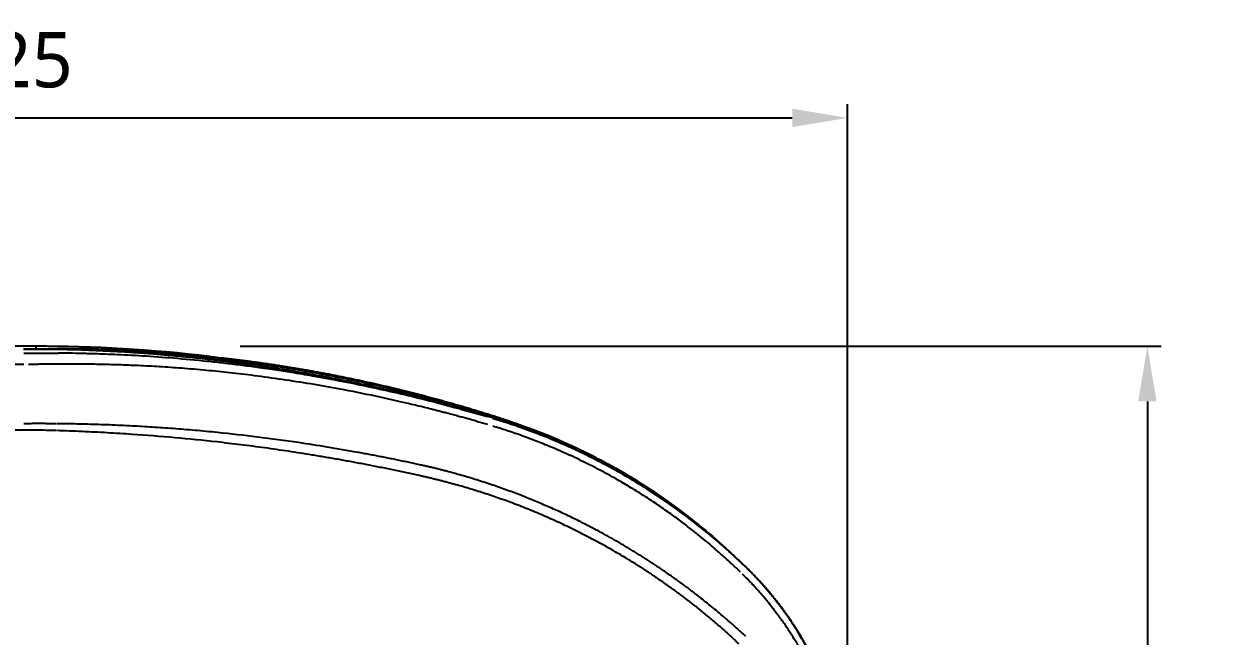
# Model space of a CAD drawing. Extents: x -4150 to 1921, y -105 to 2422.
# Drawn here: x -3620 to -3106, y 1716 to 1982 of the extents above; entities that cross this region are included whole.
import ezdxf

# ---------------------------------------------------------------- set-up
doc = ezdxf.new("R2010")
doc.units = 0
doc.header["$LTSCALE"] = 20
doc.header["$MEASUREMENT"] = 0
doc.layers.get('0').update_dxf_attribs({"linetype": 'CONTINUOUS'})
doc.layers.get('DEFPOINTS').update_dxf_attribs({"linetype": 'CONTINUOUS'})
doc.styles.get("Standard").update_dxf_attribs({"font": 'NanumGothic.ttf'})
doc.dimstyles.get("Standard").update_dxf_attribs({"dimtxt": 2.7, "dimasz": 2.5, "dimexe": 1.5, "dimexo": 1.5, "dimgap": 1.5, "dimtad": 1, "dimdec": 0, "dimlfac": 10, "dimzin": 0, "dimdsep": 46, "dimtxsty": 'Standard', "dimcen": 0, "dimclrt": 2, "dimadec": 0, "dimazin": 0, "dimtfac": 1, "dimtdec": 0, "dimtmove": 0, "dimatfit": 3, "dimfxl": 0, "dimtolj": 1, "dimtzin": 0, "dimarcsym": 0})

# ---------------------------------------------------------------- blocks, each defined once
blk = doc.blocks.new('*D58')
at = {"color": 3, "lineweight": -2}
for p, q in [((-3526.49, 1841.92), (-3127.5, 1841.92)), ((-3133.5, 1817.92), (-3133.5, 1666.9)), ((-3133.5, 1465.93), (-3133.5, 1616.95)), ((-3527.35, 1441.93), (-3127.5, 1441.93))]:
    blk.add_line(p, q, dxfattribs=at)
at = {"color": 3}
for points in [[(-3137.5, 1817.92), (-3129.5, 1817.92), (-3133.5, 1841.92)], [(-3137.5, 1465.93), (-3129.5, 1465.93), (-3133.5, 1441.93)]]:
    blk.add_solid(points, dxfattribs=at)
at = {"layer": 'DEFPOINTS', "color": 0}
for p in [(-3528.29, 1841.92), (-3133.5, 1841.92), (-3529.15, 1441.93)]:
    blk.add_point(p, dxfattribs=at)
at = {"color": 2, "insert": (-3133.5, 1641.93), "char_height": 24, "attachment_point": 5}
blk.add_mtext('\\A1;400', dxfattribs=at)
blk = doc.blocks.new('*D59')
at = {"color": 3, "lineweight": -2}
for p, q in [((-3988.31, 1823.73), (-3988.31, 1946.81)), ((-3263.35, 1643.73), (-3263.35, 1946.81)), ((-3964.31, 1940.81), (-3287.35, 1940.81))]:
    blk.add_line(p, q, dxfattribs=at)
at = {"color": 3}
for points in [[(-3964.31, 1944.81), (-3964.31, 1936.81), (-3988.31, 1940.81)], [(-3287.35, 1944.81), (-3287.35, 1936.81), (-3263.35, 1940.81)]]:
    blk.add_solid(points, dxfattribs=at)
at = {"layer": 'DEFPOINTS', "color": 0}
for p in [(-3263.35, 1940.81), (-3988.31, 1821.93), (-3263.35, 1641.93)]:
    blk.add_point(p, dxfattribs=at)
at = {"color": 2, "insert": (-3625.83, 1965.87), "char_height": 24, "attachment_point": 5}
blk.add_mtext('\\A1;725', dxfattribs=at)

msp = doc.modelspace()

# ---------------------------------------------------------------- linework, layer by layer
at = {"flags": 128}
msp.add_lwpolyline([(-3555.72, 1837.57), (-3555.82, 1838.06), (-3555.98, 1838.33)], dxfattribs=at)
for centre, radius, start, end in [((-3618.76, 1143.68), 696.82, 73.69378, 90.13068), ((-3612.53, 1249.97), 591.86, 82.94329, 90.24959), ((-3491.44, 1561.1), 260.37, 60.5432, 72.1292), ((-3490.86, 1558.06), 262.65, 45.5631, 57.4549)]:
    msp.add_arc(centre, radius, start, end)
for points, degree in [([(-3620.3, 1841.91), (-3632.76, 1841.82)], 1), ([(-3615.1, 1841.9), (-3616.84, 1841.9), (-3618.57, 1841.91), (-3620.3, 1841.91)], 3), ([(-3604.71, 1840.7), (-3618.73, 1840.55)], 1), ([(-3587.91, 1840.62), (-3578.26, 1840.36), (-3568.61, 1839.87), (-3558.98, 1839.15)], 3), ([(-3559.3, 1838.58), (-3559.2, 1838.77), (-3559.09, 1838.96), (-3558.98, 1839.15)], 3), ([(-3555.98, 1838.33), (-3557.09, 1838.42), (-3558.19, 1838.5), (-3559.3, 1838.58)], 3), ([(-3558.98, 1839.15), (-3550.77, 1838.55), (-3542.72, 1837.79), (-3534.54, 1836.86)], 3), ([(-3534.19, 1836.24), (-3534.31, 1836.44), (-3534.42, 1836.65), (-3534.54, 1836.86)], 3), ([(-3531.49, 1835.92), (-3532.39, 1836.03), (-3533.29, 1836.14), (-3534.19, 1836.24)], 3), ([(-3411.04, 1809.34), (-3411, 1809.49), (-3410.95, 1809.64), (-3410.9, 1809.78)], 3)]:
    msp.add_open_spline(points, degree=degree)
for points, knots in [([(-3417.06, 1810.76), (-3417.87, 1811), (-3419.48, 1811.49), (-3421.9, 1812.2), (-3424.32, 1812.91), (-3426.75, 1813.61), (-3429.18, 1814.3), (-3431.62, 1814.99), (-3434.06, 1815.66), (-3436.5, 1816.33), (-3438.95, 1816.99), (-3441.41, 1817.64), (-3443.87, 1818.28), (-3446.33, 1818.92), (-3448.8, 1819.54), (-3451.27, 1820.16), (-3453.75, 1820.77), (-3456.23, 1821.37), (-3458.72, 1821.96), (-3461.21, 1822.54), (-3463.71, 1823.11), (-3466.2, 1823.68), (-3468.71, 1824.24), (-3471.22, 1824.78), (-3473.73, 1825.32), (-3476.24, 1825.85), (-3478.76, 1826.37), (-3481.29, 1826.89), (-3483.82, 1827.39), (-3486.35, 1827.89), (-3488.88, 1828.37), (-3491.43, 1828.85), (-3493.97, 1829.32), (-3496.52, 1829.77), (-3499.07, 1830.22), (-3501.63, 1830.67), (-3504.19, 1831.1), (-3506.75, 1831.52), (-3509.32, 1831.93), (-3511.89, 1832.34), (-3514.46, 1832.73), (-3517.76, 1833.22), (-3521.77, 1833.8), (-3526.52, 1834.45), (-3531.29, 1835.07), (-3536.07, 1835.66), (-3540.88, 1836.22), (-3545.71, 1836.74), (-3550.55, 1837.24), (-3555.42, 1837.7), (-3560.3, 1838.13), (-3565.2, 1838.52), (-3570.13, 1838.88), (-3575.07, 1839.21), (-3580.03, 1839.5), (-3585, 1839.76), (-3590, 1839.99), (-3595.01, 1840.18), (-3600.03, 1840.33), (-3605.08, 1840.45), (-3610.14, 1840.53), (-3615.22, 1840.57), (-3618.61, 1840.57), (-3620.31, 1840.57)], [0, 0, 0, 0, 0.012214, 0.024438, 0.036674, 0.048921, 0.061178, 0.073447, 0.085727, 0.098018, 0.11032, 0.122633, 0.134958, 0.147293, 0.159639, 0.171997, 0.184365, 0.196745, 0.209136, 0.221537, 0.23395, 0.246374, 0.258809, 0.271255, 0.283712, 0.29618, 0.30866, 0.32115, 0.333651, 0.346164, 0.358687, 0.371222, 0.383768, 0.396324, 0.408892, 0.421471, 0.434061, 0.446662, 0.459274, 0.471898, 0.484532, 0.497177, 0.520339, 0.543579, 0.566897, 0.590293, 0.613768, 0.637321, 0.660952, 0.684661, 0.708449, 0.732314, 0.756258, 0.780281, 0.804381, 0.82856, 0.852816, 0.877152, 0.901565, 0.926056, 0.950626, 0.975274, 1, 1, 1, 1]), ([(-3615.1, 1841.9), (-3615.1, 1841.8), (-3615.1, 1841.65), (-3615.1, 1841.01), (-3615.1, 1840.65), (-3615.1, 1840.59)], [0, 0, 0, 0, 0.61135, 0.939045, 1, 1, 1, 1]), ([(-3595.97, 1840.75), (-3596.44, 1840.75), (-3597.39, 1840.75), (-3598.82, 1840.75), (-3600.27, 1840.75), (-3601.74, 1840.74), (-3603.22, 1840.73), (-3604.21, 1840.72), (-3604.71, 1840.71)], [0, 0, 0, 0, 0.160572, 0.32363, 0.489141, 0.657069, 0.827372, 1, 1, 1, 1]), ([(-3587.91, 1840.62), (-3588.05, 1840.63), (-3588.33, 1840.63), (-3588.74, 1840.64), (-3589.16, 1840.65), (-3589.57, 1840.66), (-3589.98, 1840.67), (-3590.4, 1840.68), (-3590.81, 1840.69), (-3591.22, 1840.7), (-3591.63, 1840.7), (-3592.17, 1840.71), (-3592.85, 1840.72), (-3593.64, 1840.73), (-3594.43, 1840.74), (-3595.21, 1840.74), (-3595.72, 1840.75), (-3595.97, 1840.75)], [0, 0, 0, 0, 0.050021, 0.099976, 0.149889, 0.199782, 0.24968, 0.299604, 0.34958, 0.399631, 0.44978, 0.500051, 0.599932, 0.699679, 0.799481, 0.899525, 1, 1, 1, 1]), ([(-3620.31, 1838.78), (-3619.9, 1838.78), (-3619.06, 1838.79), (-3617.8, 1838.81), (-3616.32, 1838.82), (-3614.64, 1838.83), (-3612.75, 1838.84), (-3610.87, 1838.85), (-3608.99, 1838.84), (-3607.12, 1838.84), (-3605.88, 1838.83), (-3605.26, 1838.83)], [0, 0, 0, 0, 0.081918, 0.16523, 0.249937, 0.374787, 0.500034, 0.62535, 0.750115, 0.876608, 1, 1, 1, 1]), ([(-3590.95, 1838.56), (-3591.71, 1838.59), (-3596.5, 1838.76), (-3601.25, 1838.8), (-3605.26, 1838.83)], [0, 0, 0, 0, 0.157267, 1, 1, 1, 1]), ([(-3432.06, 1814.79), (-3436.22, 1815.91), (-3444.44, 1818.12), (-3456.76, 1821.11), (-3469.19, 1823.91), (-3482, 1826.53), (-3493.77, 1828.7), (-3503.76, 1830.37), (-3511.75, 1831.6), (-3519.16, 1832.66), (-3526.48, 1833.63), (-3533.68, 1834.49), (-3543.33, 1835.55), (-3555.08, 1836.64), (-3568.56, 1837.6), (-3580.39, 1838.24), (-3587.7, 1838.46), (-3590.95, 1838.56)], [0, 0, 0, 0, 0.078602, 0.155485, 0.232041, 0.312584, 0.396351, 0.453365, 0.500349, 0.546621, 0.592838, 0.638083, 0.682351, 0.775007, 0.860214, 0.937805, 1, 1, 1, 1]), ([(-3559.3, 1838.58), (-3561.7, 1838.75), (-3566.37, 1839.07), (-3573.14, 1839.44), (-3579.6, 1839.73), (-3584.77, 1839.92), (-3587.83, 1839.99), (-3588.81, 1840.01)], [0, 0, 0, 0, 0.2442987, 0.4743288, 0.6886072, 0.9008125, 1, 1, 1, 1]), ([(-3559.04, 1837.82), (-3559.07, 1838), (-3559.14, 1838.44), (-3559.24, 1838.53), (-3559.3, 1838.58)], [0, 0, 0, 0, 0.389294, 1, 1, 1, 1]), ([(-3555.98, 1838.33), (-3555.25, 1838.27), (-3553.8, 1838.16), (-3551.62, 1837.97), (-3549.44, 1837.78), (-3547.26, 1837.59), (-3544.58, 1837.33), (-3541.43, 1837.02), (-3537.8, 1836.64), (-3535.39, 1836.37), (-3534.19, 1836.24)], [0, 0, 0, 0, 0.100028, 0.200041, 0.300041, 0.400027, 0.499999, 0.668131, 0.834798, 1, 1, 1, 1]), ([(-3534.54, 1836.86), (-3533.74, 1836.76), (-3532.15, 1836.58), (-3529.77, 1836.3), (-3527.38, 1836), (-3525, 1835.7), (-3522.62, 1835.39), (-3520.25, 1835.06), (-3517.87, 1834.73), (-3515.5, 1834.39), (-3513.12, 1834.04), (-3510.75, 1833.68), (-3508.38, 1833.32), (-3506.02, 1832.94), (-3503.65, 1832.55), (-3501.29, 1832.16), (-3498.92, 1831.75), (-3496.56, 1831.34), (-3494.21, 1830.92), (-3491.85, 1830.49), (-3489.5, 1830.05), (-3487.14, 1829.6), (-3484.79, 1829.14), (-3482.45, 1828.67), (-3480.1, 1828.2), (-3477.76, 1827.71), (-3475.41, 1827.22), (-3473.08, 1826.71), (-3470.74, 1826.2), (-3468.4, 1825.68), (-3466.07, 1825.15), (-3463.74, 1824.61), (-3461.42, 1824.06), (-3459.09, 1823.51), (-3456.77, 1822.94), (-3454.45, 1822.37), (-3452.13, 1821.78), (-3449.82, 1821.19), (-3447.51, 1820.59), (-3445.2, 1819.98), (-3442.89, 1819.36), (-3440.59, 1818.73), (-3438.28, 1818.1), (-3435.99, 1817.45), (-3433.69, 1816.8), (-3431.4, 1816.14), (-3429.11, 1815.47), (-3426.82, 1814.79), (-3424.54, 1814.1), (-3422.26, 1813.4), (-3419.98, 1812.69), (-3417.7, 1811.98), (-3415.43, 1811.26), (-3413.16, 1810.52), (-3411.65, 1810.03), (-3410.9, 1809.78)], [0, 0, 0, 0, 0.018938, 0.037874, 0.056807, 0.075737, 0.094665, 0.11359, 0.132512, 0.151431, 0.170348, 0.189262, 0.208174, 0.227082, 0.245988, 0.264891, 0.283792, 0.302689, 0.321584, 0.340477, 0.359366, 0.378253, 0.397137, 0.416019, 0.434898, 0.453774, 0.472647, 0.491518, 0.510386, 0.529251, 0.548113, 0.566973, 0.58583, 0.604685, 0.623536, 0.642385, 0.661231, 0.680075, 0.698916, 0.717754, 0.736589, 0.755422, 0.774252, 0.793079, 0.811904, 0.830726, 0.849545, 0.868361, 0.887175, 0.905986, 0.924794, 0.9436, 0.962402, 0.981203, 1, 1, 1, 1]), ([(-3533.96, 1835.21), (-3533.99, 1835.49), (-3534.04, 1836.05), (-3534.14, 1836.18), (-3534.19, 1836.24)], [0, 0, 0, 0, 0.496104, 1, 1, 1, 1]), ([(-3531.26, 1834.86), (-3531.28, 1835.15), (-3531.33, 1835.73), (-3531.43, 1835.86), (-3531.49, 1835.92)], [0, 0, 0, 0, 0.509078, 1, 1, 1, 1]), ([(-3531.49, 1835.92), (-3530.68, 1835.83), (-3529.04, 1835.63), (-3526.53, 1835.32), (-3523.91, 1834.98), (-3521.18, 1834.62), (-3518.35, 1834.23), (-3515.41, 1833.81), (-3512.37, 1833.36), (-3509.22, 1832.88), (-3504.55, 1832.14), (-3498.51, 1831.14), (-3491.24, 1829.83), (-3484.3, 1828.5), (-3478.21, 1827.27), (-3472.84, 1826.12), (-3468.09, 1825.07), (-3463.35, 1823.99), (-3458.61, 1822.86), (-3453.88, 1821.7), (-3449.16, 1820.5), (-3444.44, 1819.26), (-3439.72, 1817.98), (-3435.02, 1816.67), (-3430.32, 1815.32), (-3425.63, 1813.93), (-3420.94, 1812.5), (-3416.27, 1811.04), (-3413.16, 1810.03), (-3411.6, 1809.52)], [0, 0, 0, 0, 0.019724, 0.040331, 0.061823, 0.0842, 0.10746, 0.131604, 0.156633, 0.182546, 0.209343, 0.272043, 0.332105, 0.389532, 0.444321, 0.483843, 0.523391, 0.562965, 0.602565, 0.642191, 0.681843, 0.721521, 0.761225, 0.800955, 0.840712, 0.880495, 0.920304, 0.960139, 1, 1, 1, 1]), ([(-3620.31, 1833.9), (-3620.89, 1833.89), (-3626.03, 1833.87), (-3627.73, 1833.84), (-3629.4, 1833.81), (-3631.03, 1833.78), (-3632.64, 1833.75), (-3634.22, 1833.73), (-3635.77, 1833.7), (-3637.29, 1833.68), (-3638.79, 1833.65), (-3640.26, 1833.63), (-3641.69, 1833.61), (-3643.11, 1833.59), (-3644.49, 1833.57), (-3645.85, 1833.55), (-3647.18, 1833.53), (-3648.49, 1833.52), (-3650.43, 1833.49), (-3653.03, 1833.46), (-3656.29, 1833.43), (-3659.55, 1833.39), (-3662.81, 1833.36), (-3666.08, 1833.34), (-3669.35, 1833.31), (-3672.64, 1833.29), (-3674.83, 1833.28), (-3675.93, 1833.27)], [0, 0, 0, 0, 0.034257, 0.067836, 0.100753, 0.133019, 0.16465, 0.195657, 0.226052, 0.255845, 0.285046, 0.313665, 0.341711, 0.369191, 0.396114, 0.422486, 0.448313, 0.473602, 0.498358, 0.561362, 0.624176, 0.686853, 0.749446, 0.812006, 0.874584, 0.937232, 1, 1, 1, 1]), ([(-3602.96, 1834.06), (-3603.3, 1834.06), (-3604.04, 1834.06), (-3605.26, 1834.06), (-3606.89, 1834.06), (-3608.62, 1834.05), (-3610.75, 1834.03), (-3613, 1834.01), (-3615.62, 1833.98), (-3617.35, 1833.95), (-3618.21, 1833.93)], [0, 0, 0, 0, 0.066399, 0.146847, 0.241592, 0.389763, 0.488392, 0.661022, 0.832112, 1, 1, 1, 1]), ([(-3431.82, 1811.44), (-3432.6, 1811.65), (-3434.11, 1812.06), (-3436.3, 1812.64), (-3438.35, 1813.18), (-3440.26, 1813.68), (-3442.02, 1814.13), (-3445.2, 1814.94), (-3449.81, 1816.08), (-3457.2, 1817.83), (-3467.77, 1820.19), (-3480.58, 1822.79), (-3494.22, 1825.24), (-3506.69, 1827.22), (-3518.52, 1828.87), (-3529.53, 1830.2), (-3540.08, 1831.29), (-3550.25, 1832.18), (-3560.19, 1832.88), (-3567.94, 1833.31), (-3573.87, 1833.57), (-3578.12, 1833.73), (-3582.33, 1833.86), (-3586.52, 1833.96), (-3590.67, 1834.03), (-3594.8, 1834.07), (-3598.89, 1834.08), (-3601.61, 1834.07), (-3602.96, 1834.06)], [0, 0, 0, 0, 0.013634, 0.026426, 0.038376, 0.049486, 0.059755, 0.069185, 0.105087, 0.140395, 0.198191, 0.289343, 0.363736, 0.435793, 0.506654, 0.569919, 0.628064, 0.691355, 0.748116, 0.80272, 0.827873, 0.852887, 0.877761, 0.902493, 0.927084, 0.951533, 0.975839, 1, 1, 1, 1]), ([(-3419.4, 1811.19), (-3420.09, 1811.39), (-3421.48, 1811.8), (-3423.57, 1812.41), (-3425.67, 1813.01), (-3427.79, 1813.61), (-3429.92, 1814.2), (-3431.34, 1814.6), (-3432.06, 1814.79)], [0, 0, 0, 0, 0.164177, 0.32935, 0.495518, 0.662683, 0.830843, 1, 1, 1, 1]), ([(-3419.29, 1807.88), (-3420.02, 1808.09), (-3421.47, 1808.52), (-3423.63, 1809.14), (-3425.74, 1809.75), (-3427.8, 1810.33), (-3429.83, 1810.89), (-3431.16, 1811.26), (-3431.82, 1811.44)], [0, 0, 0, 0, 0.175703, 0.347644, 0.515946, 0.680717, 0.842044, 1, 1, 1, 1]), ([(-3307.77, 1746.39), (-3308.16, 1746.76), (-3308.94, 1747.51), (-3310.13, 1748.65), (-3311.37, 1749.81), (-3312.64, 1750.99), (-3313.95, 1752.19), (-3315.31, 1753.42), (-3316.7, 1754.66), (-3318.14, 1755.92), (-3319.62, 1757.2), (-3321.14, 1758.5), (-3322.71, 1759.81), (-3324.32, 1761.15), (-3325.97, 1762.49), (-3327.67, 1763.85), (-3329.41, 1765.22), (-3333.08, 1768.05), (-3338.72, 1772.23), (-3346.41, 1777.5), (-3354.4, 1782.59), (-3361.15, 1786.55), (-3366.59, 1789.55), (-3370.42, 1791.59), (-3374.19, 1793.51), (-3377.91, 1795.34), (-3381.57, 1797.06), (-3385.16, 1798.69), (-3388.69, 1800.23), (-3392.14, 1801.68), (-3395.53, 1803.04), (-3398.85, 1804.33), (-3402.08, 1805.53), (-3405.25, 1806.66), (-3408.33, 1807.72), (-3411.34, 1808.72), (-3414.26, 1809.65), (-3416.19, 1810.23), (-3417.14, 1810.52)], [0, 0, 0, 0, 0.01247, 0.025283, 0.038439, 0.051937, 0.065778, 0.079962, 0.094488, 0.109356, 0.124568, 0.140121, 0.156018, 0.172257, 0.188839, 0.205764, 0.223032, 0.240643, 0.313826, 0.387013, 0.458407, 0.535476, 0.570113, 0.604002, 0.637145, 0.669541, 0.701189, 0.732091, 0.762245, 0.791651, 0.820311, 0.848222, 0.875387, 0.901804, 0.927474, 0.952396, 0.976572, 1, 1, 1, 1]), ([(-3306.9, 1745.64), (-3307.28, 1746.01), (-3308.04, 1746.74), (-3309.18, 1747.84), (-3310.32, 1748.93), (-3311.48, 1750.01), (-3312.64, 1751.09), (-3313.82, 1752.17), (-3314.99, 1753.23), (-3316.18, 1754.29), (-3317.37, 1755.35), (-3318.57, 1756.4), (-3319.78, 1757.44), (-3321, 1758.48), (-3322.22, 1759.51), (-3323.45, 1760.54), (-3324.69, 1761.56), (-3325.94, 1762.57), (-3327.19, 1763.57), (-3328.45, 1764.57), (-3329.72, 1765.57), (-3330.99, 1766.55), (-3332.28, 1767.53), (-3333.57, 1768.51), (-3334.86, 1769.47), (-3336.17, 1770.43), (-3337.48, 1771.38), (-3338.8, 1772.33), (-3340.12, 1773.27), (-3341.45, 1774.2), (-3342.79, 1775.12), (-3344.14, 1776.04), (-3345.49, 1776.95), (-3346.85, 1777.85), (-3348.22, 1778.75), (-3349.59, 1779.64), (-3350.97, 1780.52), (-3352.36, 1781.39), (-3353.75, 1782.26), (-3355.15, 1783.11), (-3356.56, 1783.96), (-3358.35, 1785.03), (-3360.53, 1786.3), (-3363.11, 1787.77), (-3365.72, 1789.22), (-3368.35, 1790.65), (-3371.01, 1792.05), (-3373.7, 1793.42), (-3376.42, 1794.77), (-3379.16, 1796.1), (-3381.92, 1797.4), (-3384.72, 1798.67), (-3387.53, 1799.92), (-3390.38, 1801.14), (-3393.25, 1802.33), (-3396.14, 1803.49), (-3399.06, 1804.62), (-3402, 1805.72), (-3404.97, 1806.79), (-3407.96, 1807.84), (-3410.97, 1808.84), (-3414.01, 1809.82), (-3416.04, 1810.45), (-3417.06, 1810.76)], [0, 0, 0, 0, 0.0122213, 0.0244557, 0.0367033, 0.048964, 0.0612379, 0.0735249, 0.085825, 0.0981382, 0.1104647, 0.1228042, 0.1351569, 0.1475227, 0.1599017, 0.1722938, 0.1846991, 0.1971175, 0.209549, 0.2219937, 0.2344515, 0.2469225, 0.2594066, 0.2719039, 0.2844143, 0.2969379, 0.3094746, 0.3220245, 0.3345875, 0.3471636, 0.3597529, 0.3723554, 0.384971, 0.3975997, 0.4102416, 0.4228966, 0.4355648, 0.4482462, 0.4609407, 0.4736483, 0.4863691, 0.4991031, 0.5220053, 0.5450026, 0.5680948, 0.5912821, 0.6145643, 0.6379416, 0.6614139, 0.6849812, 0.7086435, 0.7324007, 0.756253, 0.7802003, 0.8042426, 0.8283798, 0.8526121, 0.8769393, 0.9013615, 0.9258787, 0.9504908, 0.9751979, 1, 1, 1, 1]), ([(-3411.05, 1809.34), (-3411.09, 1809.36), (-3411.18, 1809.39), (-3411.32, 1809.43), (-3411.46, 1809.48), (-3411.56, 1809.51), (-3411.6, 1809.52)], [0, 0, 0, 0, 0.2500884, 0.5002011, 0.7501386, 1, 1, 1, 1]), ([(-3411.58, 1808.91), (-3411.58, 1808.92), (-3411.54, 1809.15), (-3411.55, 1809.37), (-3411.59, 1809.48), (-3411.6, 1809.52)], [0, 0, 0, 0, 0.017284, 0.548354, 1, 1, 1, 1]), ([(-3410.9, 1809.78), (-3405.84, 1808.02), (-3395.75, 1804.5), (-3381.1, 1798.07), (-3366.92, 1790.87), (-3353.27, 1782.83), (-3340.19, 1774.04), (-3327.79, 1764.48), (-3319.04, 1757.16), (-3314.64, 1752.84), (-3313.95, 1752.16)], [0, 0, 0, 0, 0.141305, 0.281911, 0.421816, 0.561022, 0.699529, 0.837335, 0.974443, 1, 1, 1, 1]), ([(-3620.2, 1805.51), (-3620.82, 1805.51), (-3626.24, 1805.52), (-3628.64, 1805.53), (-3631.56, 1805.55), (-3634.51, 1805.56), (-3637.17, 1805.57), (-3640.01, 1805.58), (-3643.03, 1805.59), (-3647.78, 1805.61), (-3652.19, 1805.62), (-3657.03, 1805.62), (-3660.58, 1805.62), (-3664.43, 1805.63), (-3668.23, 1805.63), (-3671.96, 1805.63), (-3674.4, 1805.63), (-3675.46, 1805.63)], [0, 0, 0, 0, 0.0371371, 0.0845204, 0.1421498, 0.2100253, 0.2588964, 0.2985538, 0.377454, 0.4361653, 0.5771378, 0.6356695, 0.7181139, 0.783845, 0.85908, 0.9386751, 1, 1, 1, 1]), ([(-3606.38, 1808.24), (-3606.91, 1808.25), (-3608.01, 1808.26), (-3609.7, 1808.28), (-3611.49, 1808.29), (-3613.6, 1808.3), (-3615.89, 1808.29), (-3618.22, 1808.28), (-3619.65, 1808.27), (-3620.31, 1808.27)], [0, 0, 0, 0, 0.115256, 0.237136, 0.365639, 0.500714, 0.692783, 0.85922, 1, 1, 1, 1]), ([(-3606.29, 1805.27), (-3606.87, 1805.28), (-3608.02, 1805.32), (-3610.33, 1805.38), (-3613.22, 1805.44), (-3616.03, 1805.48), (-3618.36, 1805.5), (-3619.52, 1805.51), (-3620.2, 1805.51)], [0, 0, 0, 0, 0.1251634, 0.2502148, 0.500072, 0.7498912, 0.8554943, 1, 1, 1, 1]), ([(-3448.22, 1790.37), (-3449.05, 1790.55), (-3450.7, 1790.91), (-3453.19, 1791.44), (-3455.68, 1791.96), (-3458.17, 1792.47), (-3460.65, 1792.98), (-3463.14, 1793.48), (-3465.63, 1793.97), (-3468.12, 1794.45), (-3470.61, 1794.92), (-3473.1, 1795.39), (-3479.16, 1796.5), (-3488.52, 1798.11), (-3503, 1800.37), (-3518.88, 1802.53), (-3533.89, 1804.22), (-3546.09, 1805.37), (-3555.49, 1806.14), (-3564.52, 1806.77), (-3572.08, 1807.21), (-3578.25, 1807.51), (-3583.15, 1807.72), (-3587.94, 1807.89), (-3592.63, 1808.02), (-3597.22, 1808.13), (-3601.71, 1808.2), (-3604.67, 1808.23), (-3606.13, 1808.24)], [0, 0, 0, 0, 0.015776, 0.031551, 0.047326, 0.063099, 0.078871, 0.094641, 0.110411, 0.126179, 0.141946, 0.157712, 0.173477, 0.256913, 0.335338, 0.448083, 0.557979, 0.619839, 0.679345, 0.736499, 0.791301, 0.822997, 0.854066, 0.884507, 0.914322, 0.943509, 0.972068, 1, 1, 1, 1]), ([(-3448.89, 1785.76), (-3449.79, 1785.96), (-3451.6, 1786.36), (-3454.32, 1786.95), (-3457.04, 1787.53), (-3459.76, 1788.1), (-3462.48, 1788.66), (-3465.21, 1789.22), (-3467.93, 1789.76), (-3470.66, 1790.3), (-3473.4, 1790.82), (-3476.13, 1791.34), (-3478.87, 1791.84), (-3481.6, 1792.34), (-3484.35, 1792.83), (-3487.09, 1793.31), (-3489.83, 1793.78), (-3492.58, 1794.24), (-3497.83, 1795.11), (-3505.59, 1796.32), (-3515.89, 1797.8), (-3526.22, 1799.15), (-3539.22, 1800.68), (-3554.92, 1802.27), (-3568.96, 1803.37), (-3578.7, 1804.01), (-3584.14, 1804.32), (-3589.59, 1804.61), (-3595.06, 1804.86), (-3600.54, 1805.08), (-3604.21, 1805.2), (-3606.04, 1805.26)], [0, 0, 0, 0, 0.017322, 0.034652, 0.051991, 0.069337, 0.086693, 0.104057, 0.12143, 0.138813, 0.156205, 0.173606, 0.191018, 0.208439, 0.22587, 0.243312, 0.260765, 0.278228, 0.295702, 0.360847, 0.426214, 0.491813, 0.557654, 0.674023, 0.79106, 0.82554, 0.860156, 0.894909, 0.9298, 0.96483, 1, 1, 1, 1]), ([(-3309.74, 1743.88), (-3310.14, 1744.27), (-3310.95, 1745.05), (-3312.17, 1746.22), (-3313.42, 1747.39), (-3314.67, 1748.55), (-3315.95, 1749.72), (-3317.24, 1750.89), (-3318.55, 1752.06), (-3321.67, 1754.81), (-3326.35, 1758.77), (-3332.23, 1763.43), (-3337.53, 1767.43), (-3342.73, 1771.15), (-3347.95, 1774.7), (-3353.2, 1778.09), (-3358.32, 1781.23), (-3364.17, 1784.64), (-3370.67, 1788.2), (-3377.85, 1791.85), (-3385.24, 1795.32), (-3391.3, 1797.94), (-3395.91, 1799.81), (-3399, 1801.02), (-3402.07, 1802.17), (-3405.11, 1803.28), (-3408.13, 1804.33), (-3411.12, 1805.33), (-3414.08, 1806.29), (-3416.05, 1806.9), (-3417.03, 1807.2)], [0, 0, 0, 0, 0.013292, 0.026682, 0.04017, 0.053758, 0.067444, 0.081231, 0.095118, 0.109106, 0.179666, 0.240825, 0.287197, 0.337361, 0.392799, 0.43733, 0.486237, 0.535695, 0.598858, 0.662965, 0.728024, 0.79404, 0.820869, 0.847381, 0.873579, 0.899468, 0.925051, 0.950332, 0.975314, 1, 1, 1, 1]), ([(-3411.05, 1809.34), (-3407.66, 1808.18), (-3400.73, 1805.82), (-3390.32, 1801.63), (-3378.45, 1796.27), (-3369.64, 1791.71), (-3363.86, 1788.46), (-3362.23, 1787.53), (-3360.59, 1786.58), (-3358.96, 1785.61), (-3357.32, 1784.63), (-3355.68, 1783.63), (-3352.91, 1781.91), (-3348.74, 1779.24), (-3342.97, 1775.32), (-3338.24, 1771.97), (-3335.5, 1769.85), (-3334.87, 1769.36)], [0, 0, 0, 0, 0.124279, 0.254072, 0.389383, 0.576439, 0.598039, 0.61976, 0.641603, 0.663567, 0.685652, 0.707858, 0.730185, 0.799102, 0.879738, 0.972091, 1, 1, 1, 1]), ([(-3411.03, 1808.74), (-3411.02, 1808.76), (-3410.99, 1808.99), (-3410.99, 1809.2), (-3411.03, 1809.3), (-3411.05, 1809.34)], [0, 0, 0, 0, 0.054043, 0.571192, 1, 1, 1, 1]), ([(-3436.31, 1787.45), (-3436.87, 1787.6), (-3437.99, 1787.9), (-3439.68, 1788.33), (-3441.38, 1788.76), (-3443.08, 1789.18), (-3444.79, 1789.58), (-3446.5, 1789.98), (-3447.65, 1790.24), (-3448.22, 1790.37)], [0, 0, 0, 0, 0.141777, 0.283911, 0.426403, 0.569256, 0.712471, 0.856052, 1, 1, 1, 1]), ([(-3437.15, 1782.92), (-3437.71, 1783.06), (-3438.82, 1783.35), (-3440.49, 1783.78), (-3442.17, 1784.19), (-3443.84, 1784.6), (-3445.52, 1785), (-3447.2, 1785.38), (-3448.33, 1785.64), (-3448.89, 1785.76)], [0, 0, 0, 0, 0.142621, 0.285314, 0.428082, 0.570931, 0.713864, 0.856886, 1, 1, 1, 1]), ([(-3327.46, 1733.11), (-3327.91, 1733.46), (-3328.82, 1734.17), (-3330.19, 1735.23), (-3331.59, 1736.29), (-3333, 1737.35), (-3334.44, 1738.42), (-3335.89, 1739.48), (-3337.37, 1740.55), (-3338.86, 1741.62), (-3340.37, 1742.69), (-3341.91, 1743.76), (-3343.47, 1744.83), (-3345.04, 1745.9), (-3346.64, 1746.97), (-3348.26, 1748.04), (-3349.89, 1749.1), (-3351.55, 1750.17), (-3353.23, 1751.23), (-3354.94, 1752.29), (-3356.66, 1753.35), (-3358.4, 1754.41), (-3360.17, 1755.46), (-3361.96, 1756.51), (-3363.76, 1757.56), (-3365.59, 1758.6), (-3367.45, 1759.63), (-3369.32, 1760.66), (-3371.21, 1761.69), (-3373.13, 1762.71), (-3375.07, 1763.72), (-3377.03, 1764.73), (-3379.25, 1765.85), (-3381.73, 1767.07), (-3384.47, 1768.39), (-3387.25, 1769.7), (-3390.07, 1770.98), (-3392.91, 1772.25), (-3395.8, 1773.49), (-3398.71, 1774.72), (-3401.66, 1775.92), (-3404.65, 1777.1), (-3407.67, 1778.26), (-3410.72, 1779.39), (-3413.8, 1780.49), (-3416.92, 1781.57), (-3420.07, 1782.63), (-3423.26, 1783.65), (-3426.47, 1784.65), (-3429.72, 1785.62), (-3433, 1786.56), (-3435.2, 1787.15), (-3436.31, 1787.45)], [0, 0, 0, 0, 0.013943, 0.028027, 0.042251, 0.056614, 0.071118, 0.085761, 0.100545, 0.115468, 0.130531, 0.145734, 0.161076, 0.176558, 0.19218, 0.207941, 0.223841, 0.23988, 0.256059, 0.272376, 0.288833, 0.305428, 0.322162, 0.339034, 0.356044, 0.373194, 0.390482, 0.407908, 0.425474, 0.443178, 0.461021, 0.479003, 0.497124, 0.521804, 0.546683, 0.57176, 0.597036, 0.622512, 0.648186, 0.67406, 0.700134, 0.726407, 0.752879, 0.77955, 0.806418, 0.833484, 0.860748, 0.888207, 0.915863, 0.943714, 0.97176, 1, 1, 1, 1]), ([(-3329.91, 1729.66), (-3330.38, 1730.03), (-3331.31, 1730.75), (-3332.71, 1731.84), (-3334.12, 1732.91), (-3335.54, 1733.97), (-3336.96, 1735.03), (-3338.39, 1736.07), (-3339.82, 1737.11), (-3341.26, 1738.14), (-3342.7, 1739.16), (-3344.15, 1740.17), (-3345.6, 1741.17), (-3347.06, 1742.16), (-3348.53, 1743.14), (-3350, 1744.11), (-3351.48, 1745.07), (-3352.96, 1746.03), (-3356.07, 1748), (-3360.84, 1750.93), (-3367.35, 1754.7), (-3373.97, 1758.31), (-3380.7, 1761.76), (-3387.51, 1765.03), (-3394.4, 1768.14), (-3401.35, 1771.06), (-3407.06, 1773.29), (-3411.51, 1774.93), (-3414.67, 1776.05), (-3417.84, 1777.14), (-3421.02, 1778.19), (-3424.22, 1779.21), (-3427.43, 1780.19), (-3430.66, 1781.14), (-3433.9, 1782.05), (-3436.07, 1782.63), (-3437.15, 1782.92)], [0, 0, 0, 0, 0.014624, 0.02924, 0.0438485, 0.05845, 0.073045, 0.0876341, 0.1022179, 0.1167967, 0.1313713, 0.1459421, 0.1605096, 0.1750744, 0.189637, 0.2041981, 0.218758, 0.2333173, 0.2478766, 0.3099828, 0.3722145, 0.4346125, 0.4972175, 0.5600133, 0.622708, 0.685342, 0.7479561, 0.7758309, 0.8037299, 0.8316566, 0.8596147, 0.8876078, 0.9156393, 0.9437128, 0.9718319, 1, 1, 1, 1]), ([(-3292.34, 1723.77), (-3292.58, 1724.09), (-3293.05, 1724.74), (-3293.76, 1725.7), (-3294.48, 1726.65), (-3295.19, 1727.59), (-3295.91, 1728.51), (-3296.62, 1729.42), (-3297.34, 1730.31), (-3298.06, 1731.19), (-3298.78, 1732.06), (-3299.5, 1732.92), (-3300.41, 1734), (-3301.55, 1735.3), (-3302.92, 1736.83), (-3304.34, 1738.38), (-3305.81, 1739.94), (-3307.34, 1741.52), (-3308.39, 1742.56), (-3308.92, 1743.08)], [0, 0, 0, 0, 0.047354, 0.094297, 0.140838, 0.186982, 0.232738, 0.278112, 0.323111, 0.367741, 0.412006, 0.455913, 0.499467, 0.578408, 0.659101, 0.741575, 0.825861, 0.911991, 1, 1, 1, 1]), ([(-3289.95, 1725.66), (-3290.18, 1725.98), (-3290.65, 1726.63), (-3291.36, 1727.61), (-3292.08, 1728.59), (-3292.82, 1729.58), (-3293.58, 1730.56), (-3294.35, 1731.55), (-3295.14, 1732.55), (-3295.94, 1733.55), (-3296.77, 1734.54), (-3297.6, 1735.54), (-3298.46, 1736.55), (-3299.33, 1737.55), (-3300.22, 1738.56), (-3301.13, 1739.56), (-3302.06, 1740.57), (-3303, 1741.57), (-3303.96, 1742.58), (-3304.94, 1743.59), (-3305.94, 1744.59), (-3306.61, 1745.26), (-3306.95, 1745.59)], [0, 0, 0, 0, 0.045523, 0.091517, 0.137982, 0.184918, 0.232325, 0.280203, 0.328553, 0.377375, 0.426669, 0.476435, 0.526674, 0.577383, 0.628564, 0.680214, 0.732335, 0.784927, 0.837989, 0.891523, 0.945527, 1, 1, 1, 1]), ([(-3306.9, 1538.21), (-3306.61, 1538.5), (-3306.03, 1539.07), (-3305.17, 1539.93), (-3304.32, 1540.8), (-3303.47, 1541.68), (-3302.63, 1542.56), (-3301.81, 1543.45), (-3300.99, 1544.34), (-3300.18, 1545.24), (-3299.37, 1546.15), (-3298.58, 1547.06), (-3297.8, 1547.97), (-3297.02, 1548.89), (-3296.25, 1549.82), (-3295.49, 1550.75), (-3294.75, 1551.68), (-3294, 1552.63), (-3293.27, 1553.57), (-3292.55, 1554.52), (-3291.83, 1555.47), (-3291.13, 1556.43), (-3290.43, 1557.4), (-3289.75, 1558.36), (-3289.07, 1559.34), (-3287.25, 1561.99), (-3284.41, 1566.39), (-3280.8, 1572.66), (-3277.52, 1579.08), (-3273.57, 1587.85), (-3269.46, 1599.16), (-3265.89, 1613.19), (-3263.74, 1627.48), (-3263.02, 1641.93), (-3263.74, 1656.37), (-3265.89, 1670.66), (-3269.46, 1684.69), (-3273.57, 1696), (-3277.52, 1704.77), (-3280.8, 1711.19), (-3284.41, 1717.46), (-3287.43, 1722.14), (-3289.64, 1725.34), (-3290.91, 1727.12), (-3292.22, 1728.89), (-3293.55, 1730.65), (-3294.92, 1732.39), (-3296.31, 1734.11), (-3297.73, 1735.81), (-3299.19, 1737.5), (-3300.67, 1739.17), (-3302.19, 1740.82), (-3303.73, 1742.45), (-3305.3, 1744.06), (-3306.37, 1745.11), (-3306.9, 1745.64)], [0, 0, 0, 0, 0.005295, 0.010583, 0.015863, 0.021136, 0.026401, 0.031659, 0.036909, 0.042152, 0.047388, 0.052616, 0.057836, 0.06305, 0.068255, 0.073454, 0.078645, 0.083828, 0.089004, 0.094173, 0.099334, 0.104488, 0.109634, 0.114773, 0.119904, 0.125028, 0.15653, 0.187867, 0.219038, 0.250045, 0.312712, 0.375023, 0.437568, 0.500001, 0.562433, 0.624979, 0.687289, 0.749957, 0.780963, 0.812134, 0.843471, 0.874973, 0.884438, 0.893929, 0.903445, 0.912986, 0.922553, 0.932145, 0.941763, 0.951405, 0.961074, 0.970767, 0.980486, 0.99023, 1, 1, 1, 1]), ([(-3307.52, 1716.14), (-3307.95, 1716.53), (-3308.8, 1717.32), (-3310.11, 1718.5), (-3311.43, 1719.69), (-3312.79, 1720.9), (-3314.17, 1722.11), (-3315.58, 1723.34), (-3317.38, 1724.88), (-3319.56, 1726.72), (-3322.15, 1728.86), (-3324.78, 1731), (-3326.56, 1732.4), (-3327.46, 1733.11)], [0, 0, 0, 0, 0.066082, 0.133218, 0.201409, 0.270655, 0.340957, 0.412315, 0.484732, 0.611694, 0.739889, 0.869323, 1, 1, 1, 1]), ([(-3310.46, 1712.8), (-3310.83, 1713.16), (-3311.58, 1713.87), (-3312.71, 1714.93), (-3313.85, 1715.99), (-3315, 1717.05), (-3316.15, 1718.09), (-3317.32, 1719.14), (-3318.49, 1720.18), (-3319.95, 1721.45), (-3321.69, 1722.94), (-3323.72, 1724.65), (-3325.76, 1726.34), (-3327.83, 1728.02), (-3329.22, 1729.11), (-3329.91, 1729.66)], [0, 0, 0, 0, 0.0600672, 0.1202701, 0.1806111, 0.2410924, 0.3017163, 0.362485, 0.4234008, 0.4844659, 0.5874198, 0.6904398, 0.7935362, 0.8967195, 1, 1, 1, 1]), ([(-3292.34, 1560.09), (-3292.11, 1560.41), (-3291.65, 1561.05), (-3290.97, 1562.02), (-3290.29, 1563), (-3289.63, 1563.98), (-3288.97, 1564.97), (-3287.86, 1566.67), (-3286.23, 1569.25), (-3283.22, 1574.34), (-3279.7, 1581.06), (-3275.74, 1589.98), (-3272.14, 1599.88), (-3269.43, 1609.8), (-3267.77, 1618.24), (-3266.76, 1625.22), (-3266.07, 1632.13), (-3265.74, 1639.72), (-3265.83, 1647.38), (-3266.33, 1654.76), (-3267.2, 1662.09), (-3268.85, 1671.63), (-3271.08, 1680.34), (-3273.63, 1688.03), (-3275.84, 1693.99), (-3279.08, 1701.54), (-3282.69, 1708.54), (-3285.82, 1713.93), (-3287.64, 1716.85), (-3289.13, 1719.13), (-3290.18, 1720.69), (-3291.25, 1722.24), (-3291.98, 1723.26), (-3292.34, 1723.77)], [0, 0, 0, 0, 0.006789, 0.013578, 0.020369, 0.027162, 0.033958, 0.040758, 0.062014, 0.086346, 0.142132, 0.192064, 0.253649, 0.322746, 0.36805, 0.401158, 0.443638, 0.487235, 0.531263, 0.575004, 0.614094, 0.657721, 0.741073, 0.767946, 0.796731, 0.850029, 0.908741, 0.931758, 0.956915, 0.967698, 0.978471, 0.989237, 1, 1, 1, 1]), ([(-3284.05, 1716.5), (-3284.45, 1717.2), (-3286.25, 1720.36), (-3288.34, 1723.34), (-3289.95, 1725.66)], [0, 0, 0, 0, 0.224349, 1, 1, 1, 1]), ([(-3284.9, 1565.88), (-3284.67, 1566.24), (-3283.44, 1568.17), (-3281.51, 1571.6), (-3279.19, 1575.95), (-3277.18, 1580.05), (-3275.34, 1584.11), (-3273.46, 1588.62), (-3271.6, 1593.59), (-3269.79, 1599.04), (-3268.15, 1604.73), (-3266.65, 1610.92), (-3265.31, 1617.77), (-3264.27, 1625.07), (-3263.6, 1632.44), (-3263.23, 1641.51), (-3263.53, 1652), (-3264.83, 1663.55), (-3266.85, 1674.19), (-3269.51, 1684.16), (-3272.01, 1691.44), (-3273.88, 1696.22), (-3274.92, 1698.73), (-3275.98, 1701.16), (-3277.06, 1703.52), (-3278.16, 1705.8), (-3279.38, 1708.23), (-3281.26, 1711.84), (-3282.92, 1714.62), (-3284.05, 1716.5)], [0, 0, 0, 0, 0.008108, 0.043289, 0.074515, 0.101563, 0.129695, 0.15891, 0.194007, 0.23024, 0.267609, 0.306114, 0.350989, 0.399789, 0.445628, 0.491056, 0.57173, 0.644009, 0.711037, 0.77672, 0.839216, 0.856752, 0.8739, 0.890658, 0.907028, 0.923008, 0.9386, 0.958559, 1, 1, 1, 1])]:
    msp.add_open_spline(points, degree=3, knots=knots)

# ---------------------------------------------------------------- dimensions: what is measured, and where the dimension line sits
dim = msp.add_linear_dim(base=(-3263.35, 1940.81), p1=(-3988.31, 1821.93), p2=(-3263.35, 1641.93), angle=180, dimstyle='Standard', override={"dimscale": 1.2, "dimtxt": 20, "dimasz": 20, "dimexe": 5, "dimgap": 10, "dimtih": 1, "dimtoh": 1, "dimlfac": 1, "dimzin": 12, "dimclrd": 3, "dimclre": 3, "dimazin": 2, "dimarcsym": 1})
dim.commit()
dim.dimension.update_dxf_attribs({"geometry": '*D59', "text_midpoint": (-3625.83, 1965.87)})
dim = msp.add_linear_dim(base=(-3133.5, 1841.92), p1=(-3529.15, 1441.93), p2=(-3528.29, 1841.92), angle=90, text='400', dimstyle='Standard', override={"dimscale": 1.2, "dimtxt": 20, "dimasz": 20, "dimexe": 5, "dimgap": 10, "dimtih": 1, "dimtoh": 1, "dimlfac": 1, "dimzin": 12, "dimclrd": 3, "dimclre": 3, "dimazin": 2, "dimarcsym": 1})
dim.commit()
dim.dimension.update_dxf_attribs({"geometry": '*D58', "text_midpoint": (-3133.5, 1641.93)})

doc.saveas('drawing.dxf')
